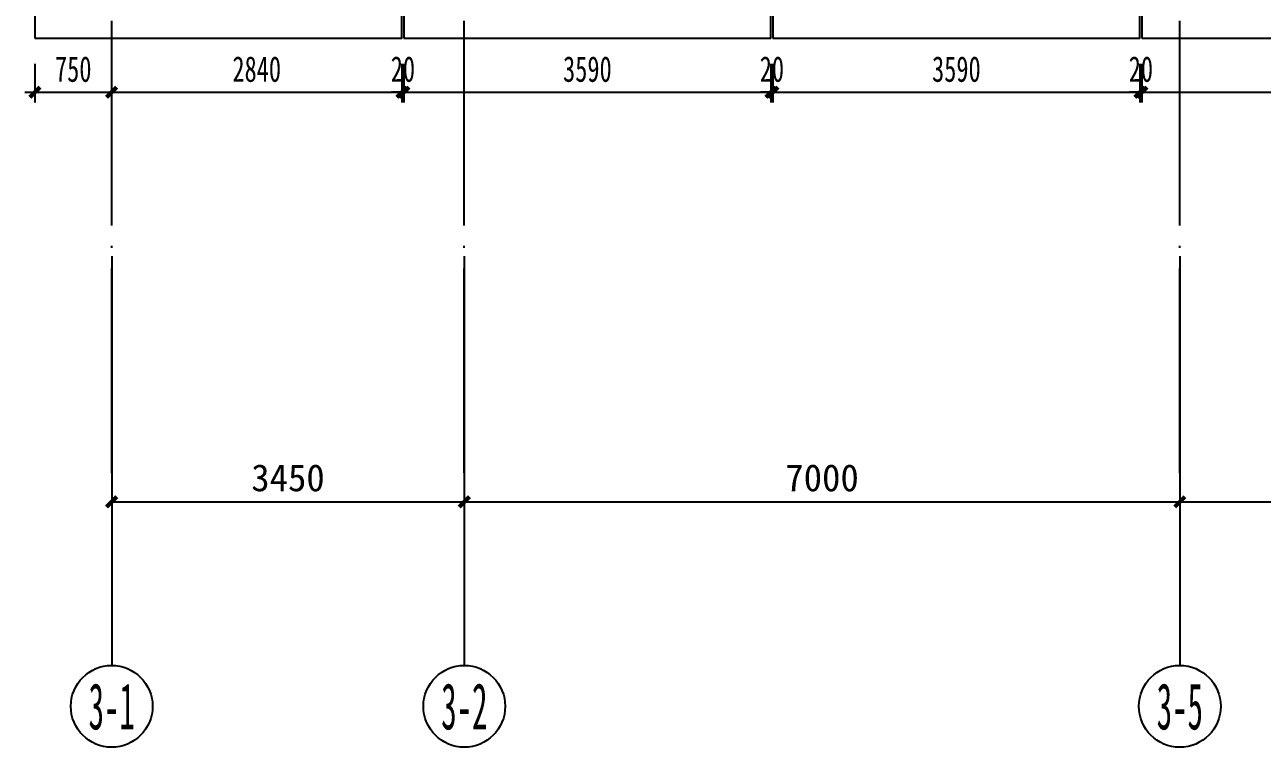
# Model space of a CAD drawing. Extents: x -3200779283 to -8106663, y 659664 to 1123462.
# Drawn here: x -8171550 to -8159444, y 998156 to 1005220 of the extents above; entities that cross this region are included whole.
import ezdxf
from ezdxf.enums import TextEntityAlignment as Align

# ---------------------------------------------------------------- set-up
doc = ezdxf.new("R2010")
doc.units = 0
doc.header["$LTSCALE"] = 1000
doc.header["$MEASUREMENT"] = 0
doc.linetypes.add('3#-轴线$0$DOTE', pattern=[2.42, 2, -0.2, 0.02, -0.2])
doc.linetypes.add('DASH', pattern=[0.35, 0.25, -0.1])
doc.layers.get('Defpoints').update_dxf_attribs({"color": 30, "linetype": 'DASH'})
for name, color, linetype in [('3#-轴线$0$3#-轴号$0$A-ANNO-AXIS-CIRC', 3, 'Continuous'), ('3#-轴线$0$3#-轴号$0$A-ANNO-AXIS-TEXT', 7, 'Continuous'), ('3#-轴线$0$3#-轴号$0$A-ANNO-DIMS', 3, 'Continuous'), ('3#-轴线$0$A-ANNO-DOTE', 10, '3#-轴线$0$DOTE'), ('3#-轴线$0$AXIS_TEXT', 7, 'Continuous'), ('3#4#5#$0$S-DIMS-SLAB', 120, 'Continuous'), ('3#4#5#$0$S-PC-SLAB', 6, 'Continuous')]:
    doc.layers.add(name, color=color, linetype=linetype)
doc.styles.add('3#-轴线$0$3#-轴号$0$_TCH_AXIS', font='')
doc.styles.add('3#-轴线$0$3#-轴号$0$_TCH_DIM_T3', font='')
doc.styles.add('3#-轴线$0$COMPLEX', font='COMPLEX')
doc.styles.add('3#4#5#$0$楷体', font='', dxfattribs={"width": 0.7})
doc.styles.get('3#-轴线$0$3#-轴号$0$_TCH_AXIS').set_extended_font_data('SimSun')
doc.styles.get('3#-轴线$0$3#-轴号$0$_TCH_DIM_T3').set_extended_font_data('SimSun')
doc.styles.get('3#4#5#$0$楷体').set_extended_font_data('KaiTi_GB2312')
doc.dimstyles.new('3#-轴线$0$3#-轴号$0$_TCH_ARCH&&100', dxfattribs={"dimtxt": 264.345992, "dimasz": 100, "dimexe": 250, "dimexo": 300, "dimgap": 100, "dimtad": 1, "dimdec": 0, "dimzin": 0, "dimdsep": 46, "dimtxsty": '3#-轴线$0$3#-轴号$0$_TCH_DIM_T3', "dimblk": '3#-轴线$0$3#-轴号$0$_ArchTick', "dimcen": 0.09, "dimclrt": 7, "dimazin": 2, "dimtfac": 1, "dimtdec": 0, "dimtix": 1, "dimtmove": 2, "dimatfit": 3, "dimfxl": 100, "dimtolj": 1, "dimtzin": 0, "dimarcsym": 0})
doc.dimstyles.new('3#4#5#$0$TSSD_100_100', dxfattribs={"dimtxt": 250, "dimasz": 100, "dimexe": 100, "dimexo": 250, "dimgap": 100, "dimtad": 1, "dimdec": 0, "dimzin": 0, "dimdsep": 46, "dimtxsty": '3#4#5#$0$楷体', "dimblk": '3#4#5#$0$_ArchTick', "dimcen": 0, "dimdle": 100, "dimclrt": 7, "dimadec": 0, "dimazin": 0, "dimtfac": 1, "dimtdec": 0, "dimtix": 1, "dimtmove": 2, "dimatfit": 3, "dimfxl": 1, "dimtolj": 1, "dimtzin": 0, "dimarcsym": 0})

# ---------------------------------------------------------------- blocks, each defined once
blk = doc.blocks.new('3#4#5#$0$_ArchTick')
at = {"color": 0, "linetype": 'ByBlock', "const_width": 0.4}
blk.add_lwpolyline([(-0.5, -0.5), (0.5, 0.5)], dxfattribs=at)
blk = doc.blocks.new('*D880')
at = {"layer": '3#4#5#$0$S-DIMS-SLAB', "color": 0, "lineweight": -2, "transparency": 16777216}
for p, q in [((144273, 317689), (144273, 317310)), ((147113, 317689), (147113, 317310)), ((144173, 317410), (147213, 317410))]:
    blk.add_line(p, q, dxfattribs=at)
at = {"layer": 'Defpoints', "color": 0, "transparency": 16777216}
for p in [(144273, 317939), (147113, 317939), (147113, 317410)]:
    blk.add_point(p, dxfattribs=at)
at = {"layer": '3#4#5#$0$S-DIMS-SLAB', "color": 0, "lineweight": -2, "transparency": 16777216, "xscale": 100, "yscale": 100, "zscale": 100, "rotation": 180}
blk.add_blockref('3#4#5#$0$_ArchTick', (144273, 317410), dxfattribs=at)
at = {"layer": '3#4#5#$0$S-DIMS-SLAB', "color": 0, "lineweight": -2, "transparency": 16777216, "xscale": 100, "yscale": 100, "zscale": 100}
blk.add_blockref('3#4#5#$0$_ArchTick', (147113, 317410), dxfattribs=at)
at = {"layer": '3#4#5#$0$S-DIMS-SLAB', "color": 7, "transparency": 16777216, "insert": (145693, 317635), "char_height": 250, "attachment_point": 5, "style": '3#4#5#$0$楷体'}
blk.add_mtext('\\A1;2840', dxfattribs=at)
blk = doc.blocks.new('*D881')
at = {"layer": '3#4#5#$0$S-DIMS-SLAB', "color": 0, "lineweight": -2, "transparency": 16777216}
for p, q in [((147113, 317689), (147113, 317310)), ((147133, 317689), (147133, 317310)), ((147113, 317410), (147013, 317410)), ((147113, 317410), (147133, 317410)), ((147133, 317410), (147233, 317410))]:
    blk.add_line(p, q, dxfattribs=at)
at = {"layer": 'Defpoints', "color": 0, "transparency": 16777216}
for p in [(147113, 317939), (147133, 317939), (147133, 317410)]:
    blk.add_point(p, dxfattribs=at)
at = {"layer": '3#4#5#$0$S-DIMS-SLAB', "color": 0, "lineweight": -2, "transparency": 16777216, "xscale": 100, "yscale": 100, "zscale": 100}
blk.add_blockref('3#4#5#$0$_ArchTick', (147113, 317410), dxfattribs=at)
at = {"layer": '3#4#5#$0$S-DIMS-SLAB', "color": 0, "lineweight": -2, "transparency": 16777216, "xscale": 100, "yscale": 100, "zscale": 100, "rotation": 180}
blk.add_blockref('3#4#5#$0$_ArchTick', (147133, 317410), dxfattribs=at)
at = {"layer": '3#4#5#$0$S-DIMS-SLAB', "color": 7, "transparency": 16777216, "insert": (147123, 317635), "char_height": 250, "attachment_point": 5, "style": '3#4#5#$0$楷体'}
blk.add_mtext('\\A1;20', dxfattribs=at)
blk = doc.blocks.new('*D882')
at = {"layer": '3#4#5#$0$S-DIMS-SLAB', "color": 0, "lineweight": -2, "transparency": 16777216}
for p, q in [((147133, 317689), (147133, 317310)), ((150723, 317689), (150723, 317310)), ((147033, 317410), (150823, 317410))]:
    blk.add_line(p, q, dxfattribs=at)
at = {"layer": 'Defpoints', "color": 0, "transparency": 16777216}
for p in [(147133, 317939), (150723, 317939), (150723, 317410)]:
    blk.add_point(p, dxfattribs=at)
at = {"layer": '3#4#5#$0$S-DIMS-SLAB', "color": 0, "lineweight": -2, "transparency": 16777216, "xscale": 100, "yscale": 100, "zscale": 100, "rotation": 180}
blk.add_blockref('3#4#5#$0$_ArchTick', (147133, 317410), dxfattribs=at)
at = {"layer": '3#4#5#$0$S-DIMS-SLAB', "color": 0, "lineweight": -2, "transparency": 16777216, "xscale": 100, "yscale": 100, "zscale": 100}
blk.add_blockref('3#4#5#$0$_ArchTick', (150723, 317410), dxfattribs=at)
at = {"layer": '3#4#5#$0$S-DIMS-SLAB', "color": 7, "transparency": 16777216, "insert": (148928, 317635), "char_height": 250, "attachment_point": 5, "style": '3#4#5#$0$楷体'}
blk.add_mtext('\\A1;3590', dxfattribs=at)
blk = doc.blocks.new('*D883')
at = {"layer": '3#4#5#$0$S-DIMS-SLAB', "color": 0, "lineweight": -2, "transparency": 16777216}
for p, q in [((150723, 317689), (150723, 317310)), ((150743, 317689), (150743, 317310)), ((150723, 317410), (150623, 317410)), ((150723, 317410), (150743, 317410)), ((150743, 317410), (150843, 317410))]:
    blk.add_line(p, q, dxfattribs=at)
at = {"layer": 'Defpoints', "color": 0, "transparency": 16777216}
for p in [(150723, 317939), (150743, 317939), (150743, 317410)]:
    blk.add_point(p, dxfattribs=at)
at = {"layer": '3#4#5#$0$S-DIMS-SLAB', "color": 0, "lineweight": -2, "transparency": 16777216, "xscale": 100, "yscale": 100, "zscale": 100}
blk.add_blockref('3#4#5#$0$_ArchTick', (150723, 317410), dxfattribs=at)
at = {"layer": '3#4#5#$0$S-DIMS-SLAB', "color": 0, "lineweight": -2, "transparency": 16777216, "xscale": 100, "yscale": 100, "zscale": 100, "rotation": 180}
blk.add_blockref('3#4#5#$0$_ArchTick', (150743, 317410), dxfattribs=at)
at = {"layer": '3#4#5#$0$S-DIMS-SLAB', "color": 7, "transparency": 16777216, "insert": (150733, 317635), "char_height": 250, "attachment_point": 5, "style": '3#4#5#$0$楷体'}
blk.add_mtext('\\A1;20', dxfattribs=at)
blk = doc.blocks.new('*D884')
at = {"layer": '3#4#5#$0$S-DIMS-SLAB', "color": 0, "lineweight": -2, "transparency": 16777216}
for p, q in [((150743, 317689), (150743, 317310)), ((154333, 317689), (154333, 317310)), ((150643, 317410), (154433, 317410))]:
    blk.add_line(p, q, dxfattribs=at)
at = {"layer": 'Defpoints', "color": 0, "transparency": 16777216}
for p in [(150743, 317939), (154333, 317939), (154333, 317410)]:
    blk.add_point(p, dxfattribs=at)
at = {"layer": '3#4#5#$0$S-DIMS-SLAB', "color": 0, "lineweight": -2, "transparency": 16777216, "xscale": 100, "yscale": 100, "zscale": 100, "rotation": 180}
blk.add_blockref('3#4#5#$0$_ArchTick', (150743, 317410), dxfattribs=at)
at = {"layer": '3#4#5#$0$S-DIMS-SLAB', "color": 0, "lineweight": -2, "transparency": 16777216, "xscale": 100, "yscale": 100, "zscale": 100}
blk.add_blockref('3#4#5#$0$_ArchTick', (154333, 317410), dxfattribs=at)
at = {"layer": '3#4#5#$0$S-DIMS-SLAB', "color": 7, "transparency": 16777216, "insert": (152538, 317635), "char_height": 250, "attachment_point": 5, "style": '3#4#5#$0$楷体'}
blk.add_mtext('\\A1;3590', dxfattribs=at)
blk = doc.blocks.new('*D885')
at = {"layer": '3#4#5#$0$S-DIMS-SLAB', "color": 0, "lineweight": -2, "transparency": 16777216}
for p, q in [((154333, 317689), (154333, 317310)), ((154353, 317689), (154353, 317310)), ((154333, 317410), (154233, 317410)), ((154333, 317410), (154353, 317410)), ((154353, 317410), (154453, 317410))]:
    blk.add_line(p, q, dxfattribs=at)
at = {"layer": 'Defpoints', "color": 0, "transparency": 16777216}
for p in [(154333, 317939), (154353, 317939), (154353, 317410)]:
    blk.add_point(p, dxfattribs=at)
at = {"layer": '3#4#5#$0$S-DIMS-SLAB', "color": 0, "lineweight": -2, "transparency": 16777216, "xscale": 100, "yscale": 100, "zscale": 100}
blk.add_blockref('3#4#5#$0$_ArchTick', (154333, 317410), dxfattribs=at)
at = {"layer": '3#4#5#$0$S-DIMS-SLAB', "color": 0, "lineweight": -2, "transparency": 16777216, "xscale": 100, "yscale": 100, "zscale": 100, "rotation": 180}
blk.add_blockref('3#4#5#$0$_ArchTick', (154353, 317410), dxfattribs=at)
at = {"layer": '3#4#5#$0$S-DIMS-SLAB', "color": 7, "transparency": 16777216, "insert": (154343, 317635), "char_height": 250, "attachment_point": 5, "style": '3#4#5#$0$楷体'}
blk.add_mtext('\\A1;20', dxfattribs=at)
blk = doc.blocks.new('*D886')
at = {"layer": '3#4#5#$0$S-DIMS-SLAB', "color": 0, "lineweight": -2, "transparency": 16777216}
for p, q in [((154353, 317689), (154353, 317310)), ((157943, 317689), (157943, 317310)), ((154253, 317410), (158043, 317410))]:
    blk.add_line(p, q, dxfattribs=at)
at = {"layer": 'Defpoints', "color": 0, "transparency": 16777216}
for p in [(154353, 317939), (157943, 317939), (157943, 317410)]:
    blk.add_point(p, dxfattribs=at)
at = {"layer": '3#4#5#$0$S-DIMS-SLAB', "color": 0, "lineweight": -2, "transparency": 16777216, "xscale": 100, "yscale": 100, "zscale": 100, "rotation": 180}
blk.add_blockref('3#4#5#$0$_ArchTick', (154353, 317410), dxfattribs=at)
at = {"layer": '3#4#5#$0$S-DIMS-SLAB', "color": 0, "lineweight": -2, "transparency": 16777216, "xscale": 100, "yscale": 100, "zscale": 100}
blk.add_blockref('3#4#5#$0$_ArchTick', (157943, 317410), dxfattribs=at)
at = {"layer": '3#4#5#$0$S-DIMS-SLAB', "color": 7, "transparency": 16777216, "insert": (156148, 317635), "char_height": 250, "attachment_point": 5, "style": '3#4#5#$0$楷体'}
blk.add_mtext('\\A1;3590', dxfattribs=at)
blk = doc.blocks.new('*D863')
at = {"layer": '3#4#5#$0$S-DIMS-SLAB', "color": 0, "lineweight": -2, "transparency": 16777216}
for p, q in [((143523, 317689), (143523, 317310)), ((144273, 317689), (144273, 317310)), ((143423, 317410), (144373, 317410))]:
    blk.add_line(p, q, dxfattribs=at)
at = {"layer": 'Defpoints', "color": 0, "transparency": 16777216}
for p in [(143523, 317939), (144273, 317939), (144273, 317410)]:
    blk.add_point(p, dxfattribs=at)
at = {"layer": '3#4#5#$0$S-DIMS-SLAB', "color": 0, "lineweight": -2, "transparency": 16777216, "xscale": 100, "yscale": 100, "zscale": 100, "rotation": 180}
blk.add_blockref('3#4#5#$0$_ArchTick', (143523, 317410), dxfattribs=at)
at = {"layer": '3#4#5#$0$S-DIMS-SLAB', "color": 0, "lineweight": -2, "transparency": 16777216, "xscale": 100, "yscale": 100, "zscale": 100}
blk.add_blockref('3#4#5#$0$_ArchTick', (144273, 317410), dxfattribs=at)
at = {"layer": '3#4#5#$0$S-DIMS-SLAB', "color": 7, "transparency": 16777216, "insert": (143898, 317635), "char_height": 250, "attachment_point": 5, "style": '3#4#5#$0$楷体'}
blk.add_mtext('\\A1;750', dxfattribs=at)
blk = doc.blocks.new('3#-轴线$0$_AXISO')
blk.add_circle((0, 0), 0.5)
at = {"layer": '3#-轴线$0$AXIS_TEXT', "style": '3#-轴线$0$COMPLEX', "width": 1.041667}
blk.add_attdef('A', text='', height=0.56, dxfattribs=at).set_placement((-0.25, -0.28), (0.25, -0.28), align=Align.FIT)
blk = doc.blocks.new('3#-轴线$0$3#-轴号$0$_ArchTick')
at = {"color": 0, "linetype": 'ByBlock', "const_width": 0.4}
blk.add_lwpolyline([(-0.5, -0.5), (0.5, 0.5)], dxfattribs=at)
blk = doc.blocks.new('*D375')
at = {"layer": '3#-轴线$0$3#-轴号$0$A-ANNO-DIMS', "color": 0, "lineweight": -2, "transparency": 16777216}
for p, q in [((0, -15882), (0, -16632)), ((3450, -15882), (3450, -16632)), ((0, -16382), (3450, -16382))]:
    blk.add_line(p, q, dxfattribs=at)
at = {"layer": 'Defpoints', "color": 0, "transparency": 16777216}
for p in [(0, -15582), (3450, -15582), (3450, -16382)]:
    blk.add_point(p, dxfattribs=at)
at = {"layer": '3#-轴线$0$3#-轴号$0$A-ANNO-DIMS', "color": 0, "lineweight": -2, "transparency": 16777216, "xscale": 100, "yscale": 100, "zscale": 100, "rotation": 180}
blk.add_blockref('3#-轴线$0$3#-轴号$0$_ArchTick', (0, -16382), dxfattribs=at)
at = {"layer": '3#-轴线$0$3#-轴号$0$A-ANNO-DIMS', "color": 0, "lineweight": -2, "transparency": 16777216, "xscale": 100, "yscale": 100, "zscale": 100}
blk.add_blockref('3#-轴线$0$3#-轴号$0$_ArchTick', (3450, -16382), dxfattribs=at)
at = {"layer": '3#-轴线$0$3#-轴号$0$A-ANNO-DIMS', "color": 7, "transparency": 16777216, "insert": (1725, -16149), "char_height": 264.3, "attachment_point": 5, "style": '3#-轴线$0$3#-轴号$0$_TCH_DIM_T3'}
blk.add_mtext('\\A1;3450', dxfattribs=at)
blk = doc.blocks.new('*D376')
at = {"layer": '3#-轴线$0$3#-轴号$0$A-ANNO-DIMS', "color": 0, "lineweight": -2, "transparency": 16777216}
for p, q in [((3450, -15882), (3450, -16632)), ((10450, -15882), (10450, -16632)), ((3450, -16382), (10450, -16382))]:
    blk.add_line(p, q, dxfattribs=at)
at = {"layer": 'Defpoints', "color": 0, "transparency": 16777216}
for p in [(3450, -15582), (10450, -15582), (10450, -16382)]:
    blk.add_point(p, dxfattribs=at)
at = {"layer": '3#-轴线$0$3#-轴号$0$A-ANNO-DIMS', "color": 0, "lineweight": -2, "transparency": 16777216, "xscale": 100, "yscale": 100, "zscale": 100, "rotation": 180}
blk.add_blockref('3#-轴线$0$3#-轴号$0$_ArchTick', (3450, -16382), dxfattribs=at)
at = {"layer": '3#-轴线$0$3#-轴号$0$A-ANNO-DIMS', "color": 0, "lineweight": -2, "transparency": 16777216, "xscale": 100, "yscale": 100, "zscale": 100}
blk.add_blockref('3#-轴线$0$3#-轴号$0$_ArchTick', (10450, -16382), dxfattribs=at)
at = {"layer": '3#-轴线$0$3#-轴号$0$A-ANNO-DIMS', "color": 7, "transparency": 16777216, "insert": (6950, -16149), "char_height": 264.3, "attachment_point": 5, "style": '3#-轴线$0$3#-轴号$0$_TCH_DIM_T3'}
blk.add_mtext('\\A1;7000', dxfattribs=at)
blk = doc.blocks.new('*D377')
at = {"layer": '3#-轴线$0$3#-轴号$0$A-ANNO-DIMS', "color": 0, "lineweight": -2, "transparency": 16777216}
for p, q in [((10450, -15882), (10450, -16632)), ((17450, -15882), (17450, -16632)), ((10450, -16382), (17450, -16382))]:
    blk.add_line(p, q, dxfattribs=at)
at = {"layer": 'Defpoints', "color": 0, "transparency": 16777216}
for p in [(10450, -15582), (17450, -15582), (17450, -16382)]:
    blk.add_point(p, dxfattribs=at)
at = {"layer": '3#-轴线$0$3#-轴号$0$A-ANNO-DIMS', "color": 0, "lineweight": -2, "transparency": 16777216, "xscale": 100, "yscale": 100, "zscale": 100, "rotation": 180}
blk.add_blockref('3#-轴线$0$3#-轴号$0$_ArchTick', (10450, -16382), dxfattribs=at)
at = {"layer": '3#-轴线$0$3#-轴号$0$A-ANNO-DIMS', "color": 0, "lineweight": -2, "transparency": 16777216, "xscale": 100, "yscale": 100, "zscale": 100}
blk.add_blockref('3#-轴线$0$3#-轴号$0$_ArchTick', (17450, -16382), dxfattribs=at)
at = {"layer": '3#-轴线$0$3#-轴号$0$A-ANNO-DIMS', "color": 7, "transparency": 16777216, "insert": (13950, -16149), "char_height": 264.3, "attachment_point": 5, "style": '3#-轴线$0$3#-轴号$0$_TCH_DIM_T3'}
blk.add_mtext('\\A1;7000', dxfattribs=at)
blk = doc.blocks.new('3#4#5#$0$3#屋顶层悬挑板')
at = {"layer": '3#4#5#$0$S-PC-SLAB'}
for points in [[(143523.1, 317938.5), (147113.1, 317938.5), (147113.1, 318598.5), (143523.1, 318598.5)], [(147133.1, 317938.5), (150723.1, 317938.5), (150723.1, 318598.5), (147133.1, 318598.5)], [(150743.1, 317938.5), (154333.1, 317938.5), (154333.1, 318598.5), (150743.1, 318598.5)], [(154353.1, 317938.5), (157943.1, 317938.5), (157943.1, 318598.5), (154353.1, 318598.5)]]:
    blk.add_lwpolyline(points, close=True, dxfattribs=at)
at = {"layer": '3#4#5#$0$S-DIMS-SLAB'}
for base, p1, p2, picture, middle in [((144273.1, 317410.2), (143523.1, 317938.5), (144273.1, 317938.5), '*D863', (143898.1, 317635.2)), ((147113.1, 317410.2), (144273.1, 317938.5), (147113.1, 317938.5), '*D880', (145693.1, 317635.2)), ((147133.1, 317410.2), (147113.1, 317938.5), (147133.1, 317938.5), '*D881', (147123.1, 317635.2)), ((150723.1, 317410.2), (147133.1, 317938.5), (150723.1, 317938.5), '*D882', (148928.1, 317635.2)), ((150743.1, 317410.2), (150723.1, 317938.5), (150743.1, 317938.5), '*D883', (150733.1, 317635.2)), ((154333.1, 317410.2), (150743.1, 317938.5), (154333.1, 317938.5), '*D884', (152538.1, 317635.2)), ((154353.1, 317410.2), (154333.1, 317938.5), (154353.1, 317938.5), '*D885', (154343.1, 317635.2)), ((157943.1, 317410.2), (154353.1, 317938.5), (157943.1, 317938.5), '*D886', (156148.1, 317635.2))]:
    dim = blk.add_linear_dim(base=base, p1=p1, p2=p2, dimstyle='3#4#5#$0$TSSD_100_100', dxfattribs=at)
    dim.commit()
    dim.dimension.update_dxf_attribs({"geometry": picture, "text_midpoint": middle})
blk = doc.blocks.new('3#-轴线$0$3#-轴号')
at = {"layer": '3#-轴线$0$3#-轴号$0$A-ANNO-AXIS-CIRC'}
for p, q in [((0, -13981.5), (0, -17981.5)), ((3450, -13981.5), (3450, -17981.5)), ((10450, -13981.5), (10450, -17981.5))]:
    blk.add_line(p, q, dxfattribs=at)
ref = blk.add_blockref('3#-轴线$0$_AXISO', (0, -18381.5), dxfattribs=dict(at, xscale=800, yscale=800, zscale=800))
ref.add_attrib('A', '3-1', dxfattribs={"layer": '3#-轴线$0$3#-轴号$0$A-ANNO-AXIS-TEXT', "height": 452.55, "style": '3#-轴线$0$3#-轴号$0$_TCH_AXIS', "width": 0.466146}).set_placement((-226.3, -18607.8), (226.3, -18607.8), align=Align.FIT)
ref = blk.add_blockref('3#-轴线$0$_AXISO', (3450, -18381.5), dxfattribs=dict(at, xscale=800, yscale=800, zscale=800))
ref.add_attrib('A', '3-2', dxfattribs={"layer": '3#-轴线$0$3#-轴号$0$A-ANNO-AXIS-TEXT', "height": 452.55, "style": '3#-轴线$0$3#-轴号$0$_TCH_AXIS', "width": 0.466146}).set_placement((3223.7, -18607.8), (3676.3, -18607.8), align=Align.FIT)
ref = blk.add_blockref('3#-轴线$0$_AXISO', (10450, -18381.5), dxfattribs=dict(at, xscale=800, yscale=800, zscale=800))
ref.add_attrib('A', '3-5', dxfattribs={"layer": '3#-轴线$0$3#-轴号$0$A-ANNO-AXIS-TEXT', "height": 452.55, "style": '3#-轴线$0$3#-轴号$0$_TCH_AXIS', "width": 0.466146}).set_placement((10223.7, -18607.8), (10676.3, -18607.8), align=Align.FIT)
at = {"layer": '3#-轴线$0$3#-轴号$0$A-ANNO-DIMS'}
for p1, p2, picture, middle in [((0, -15581.5), (3450, -15581.5), '*D375', (1725, -16149.3)), ((3450, -15581.5), (10450, -15581.5), '*D376', (6950, -16149.3)), ((10450, -15581.5), (17450, -15581.5), '*D377', (13950, -16149.3))]:
    dim = blk.add_aligned_dim(p1=p1, p2=p2, distance=-800, dimstyle='3#-轴线$0$3#-轴号$0$_TCH_ARCH&&100', dxfattribs=at)
    dim.commit()
    dim.dimension.update_dxf_attribs({"geometry": picture, "text_midpoint": middle})
blk = doc.blocks.new('3#-轴线')
at = {"layer": '3#-轴线$0$A-ANNO-DOTE'}
for points in [[(0, -16100), (0, 5500)], [(3450, -16100), (3450, -3200)], [(10450, -16100), (10450, -7100)]]:
    blk.add_lwpolyline(points, dxfattribs=at)
blk.add_blockref('3#-轴线$0$3#-轴号', (0, 0))

msp = doc.modelspace()

# ---------------------------------------------------------------- block references
msp.add_blockref('3#-轴线', (-8170700, 1016938))
at = {"layer": '3#4#5#$0$S-PC-SLAB'}
msp.add_blockref('3#4#5#$0$3#屋顶层悬挑板', (-8314974, 687150), dxfattribs=at)

doc.saveas('drawing.dxf')
